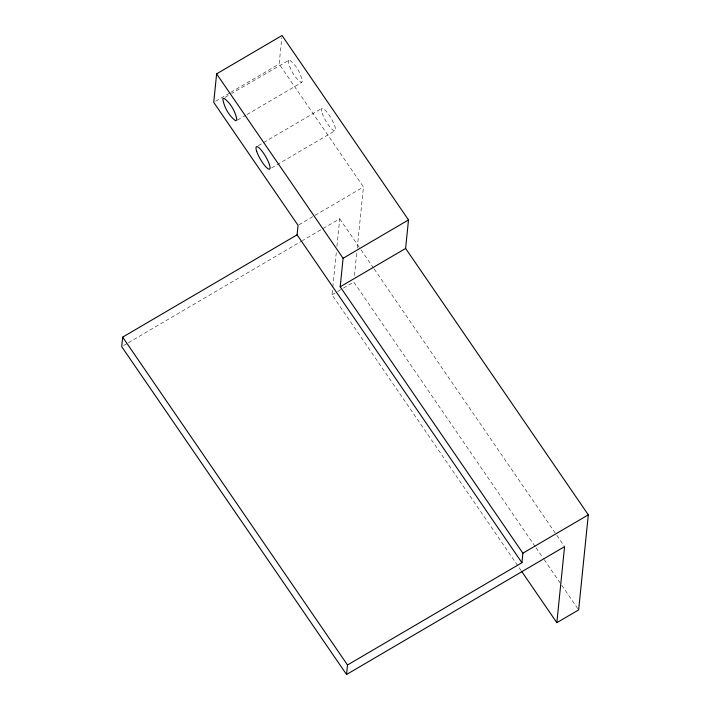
<?xml version="1.0" encoding="UTF-8"?>
<svg xmlns="http://www.w3.org/2000/svg" width="710" height="710" viewBox="0 0 710 710"><rect width="100%" height="100%" fill="white"/><g stroke="black" fill="none" stroke-linecap="round" stroke-linejoin="round"><path stroke-width="0.53" stroke-dasharray="3.55 2.66" d="M357.236 248.163L363.449 186.97L279.136 64.015L281.808 37.692M521.149 570.627L331.996 294.819L332.662 288.207M332.777 287.106L336.363 251.837M336.922 246.326L339.717 218.769L302.424 240.637M354.459 275.48L356.793 252.529M288.615 60.066L288.251 60.954C289.724 69.136 294.366 77.514 301.129 82.449L302.309 81.437C300.836 73.254 296.194 64.876 289.44 59.942L231.744 93.427M215.618 101.273L229.836 92.93M230.786 92.371L279.136 64.015M225.105 97.314L230.794 93.986M237.486 120.123L246.015 115.126M246.965 114.567L301.945 82.325M258.271 145.674L321.79 108.426M271.602 167.933L335.111 130.684M298.99 224.777L314.157 215.875M315.107 215.325L363.449 186.97M123.602 345.522L127.427 343.276M128.386 342.717L301.466 241.205M331.996 294.819L336.735 292.041M337.685 291.482L342.424 288.704M343.365 288.145L353.793 282.03L535.429 546.878M339.717 218.769L360.387 248.908M361.017 249.822L373.54 268.087M374.17 269.001L564.574 546.629M536.059 547.792L543.576 558.752M544.197 559.666L561.113 584.321M561.743 585.235L578.02 608.985M322.118 113.059A12.975 2.955 59.6 0 0 334.295 130.809A12.975 2.955 59.6 0 0 328.934 114.798A12.975 2.955 59.6 0 0 322.118 113.059"/><path stroke-width="1.06" d="M297.082 234.833L122.661 337.135L121.694 346.64L346.551 674.5L564.574 546.629L556.844 622.679L578.65 609.89L588.306 514.83L405.614 248.438L408.507 219.922L282.03 35.5L216.621 73.858L213.728 102.382L298.049 225.327L297.082 234.833L521.93 562.693L347.51 664.995L346.551 674.5M521.93 562.693L522.897 553.188L340.205 286.805L343.099 258.28L216.621 73.858M343.099 258.28L408.507 219.922M340.205 286.805L405.614 248.438M522.897 553.188L588.306 514.83M521.77 571.541L556.844 622.679M122.661 337.135L347.51 664.995M223.215 98.433L222.851 99.311C224.316 107.494 228.957 115.881 235.72 120.806L236.9 119.804C235.427 111.621 230.786 103.234 224.032 98.308L223.215 98.433M256.709 151.416A12.975 2.955 59.6 0 0 268.886 169.166A12.975 2.955 59.6 0 0 263.525 153.165A12.975 2.955 59.6 0 0 256.709 151.416"/></g></svg>
